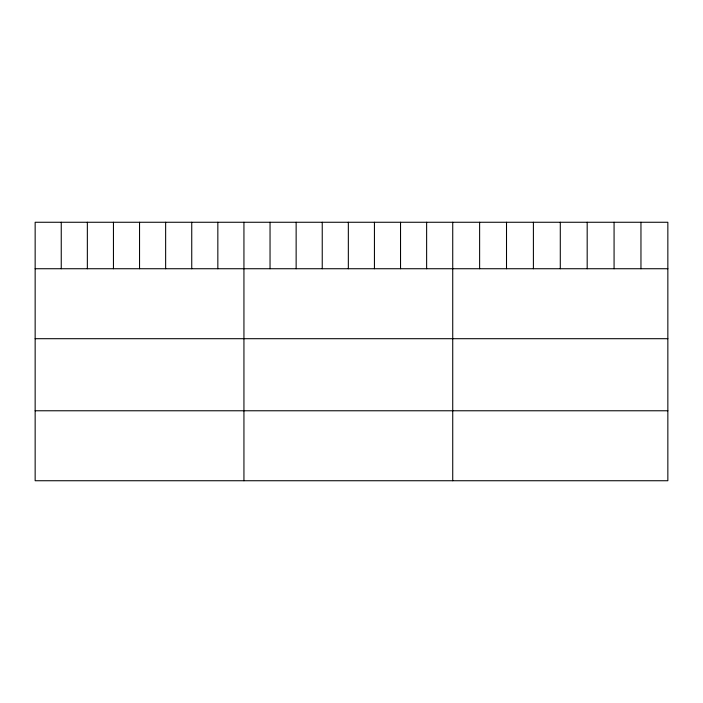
<?xml version="1.0" encoding="UTF-8"?>
<svg xmlns="http://www.w3.org/2000/svg" width="703" height="703" viewBox="0 0 703 703"><rect width="100%" height="100%" fill="white"/><g stroke="black" fill="none" stroke-linecap="round" stroke-linejoin="round"><path stroke-width="1.05" d="M667.85 268.731L667.85 480.738L35.15 480.738L35.15 222.262L667.85 222.262L667.85 268.731L35.15 268.731M35.15 338.697L667.85 338.697M35.15 410.772L667.85 410.772M640.96 222.262L640.96 268.731M614.071 222.262L614.071 268.731M587.181 222.262L587.181 268.731M560.291 222.262L560.291 268.731M533.401 222.262L533.401 268.731M506.512 222.262L506.512 268.731M479.622 222.262L479.622 268.731M452.732 222.262L452.732 480.738M426.633 222.262L426.633 268.731M400.534 222.262L400.534 268.731M374.435 222.262L374.435 268.731M348.337 222.262L348.337 268.731M322.238 222.262L322.238 268.731M296.139 222.262L296.139 268.731M270.04 222.262L270.04 268.731M243.941 222.262L243.941 480.738M217.842 222.262L217.842 268.731M191.743 222.262L191.743 268.731M165.644 222.262L165.644 268.731M139.546 222.262L139.546 268.731M113.447 222.262L113.447 268.731M87.348 222.262L87.348 268.731M61.249 222.262L61.249 268.731"/></g></svg>
